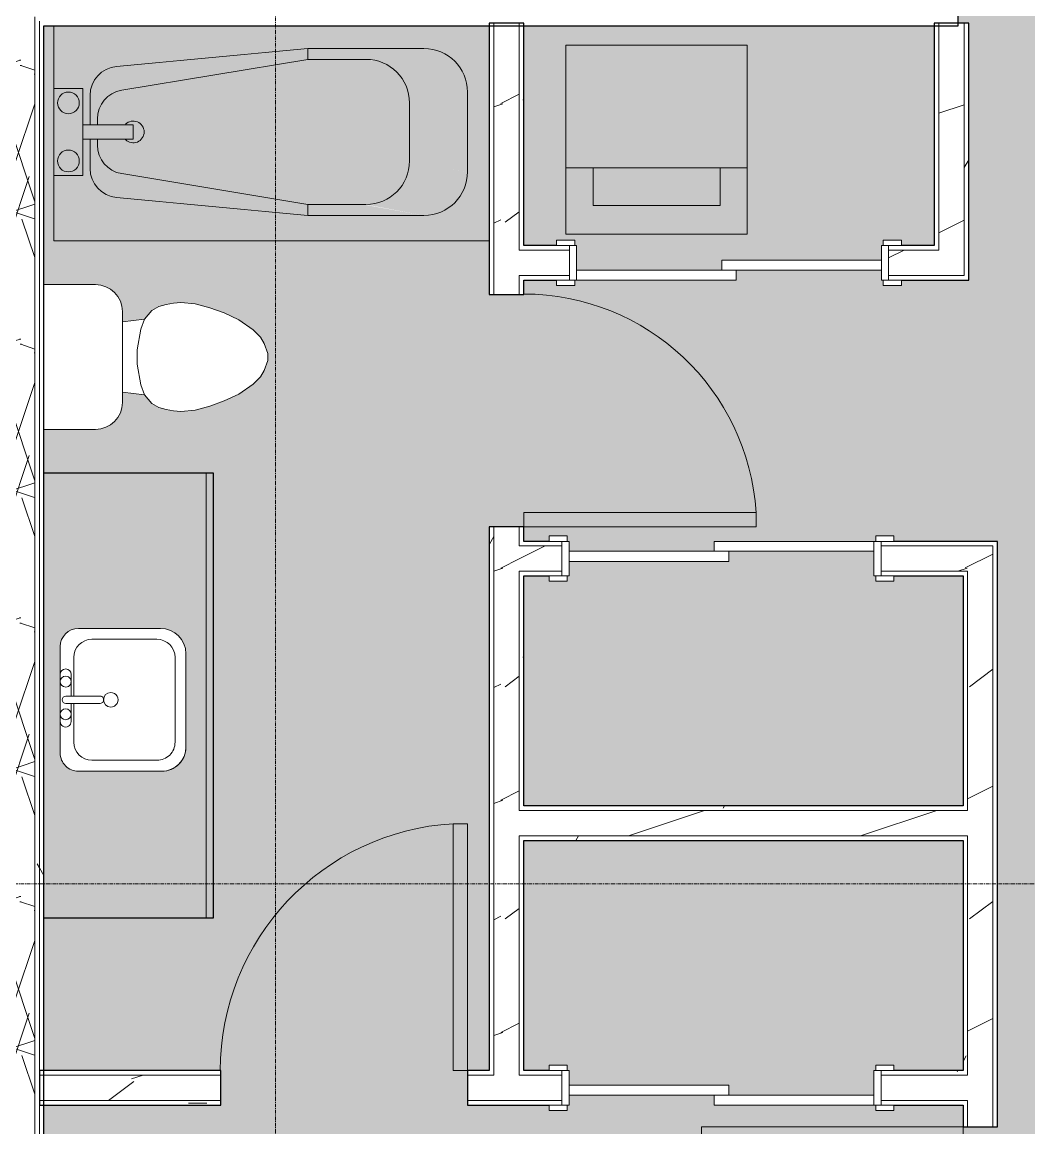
# Model space of a CAD drawing. Header units: inches. Extents: x -4414 to -113, y 9396 to 12816.
# Drawn here: x -2849.1 to -2710.4, y 10165 to 10317.3 of the extents above; entities that cross this region are included whole.
import ezdxf

# ---------------------------------------------------------------- set-up
doc = ezdxf.new("R2010")
doc.units = ezdxf.units.IN
doc.header["$MEASUREMENT"] = 0
doc.linetypes.add('Grid Line 1_2_', pattern=[0.875, 0.5, -0.125, 0.125, -0.125])
for name, color, linetype, lineweight in [('0-1', 7, 'Continuous', 5), ('0-2', 7, 'Continuous', 9), ('A-AREA-PATT-4', 41, 'Continuous', 9), ('A-DOOR-1', 7, 'Continuous', 9), ('A-DOOR-2', 90, 'Continuous', 13), ('A-DOOR-FRAM-1', 90, 'Continuous', 13), ('A-WALL', 113, 'Continuous', 9), ('A-WALL-3', 250, 'Continuous', 25), ('A-WALL-4', 7, 'Continuous', 9), ('A-WALL-PATT-1', 8, 'Continuous', 9), ('A-WALL-PATT-2', 7, 'Continuous', 9), ('A-WALL-PATT-3', 111, 'Continuous', 9), ('I-WALL-1', 2, 'Continuous', 25), ('P-SANR-FIXT-1', 7, 'Continuous', 9), ('P-SANR-FIXT-2', 8, 'Continuous', 9), ('P-SANR-FIXT-3', 9, 'Continuous', 9), ('Q-CASE-1', 9, 'Continuous', 9), ('Q-CASE-2', 250, 'Continuous', 25), ('Q-CASE-3', 7, 'Continuous', 9), ('S-GRID-1', 1, 'Grid Line 1_2_', 9)]:
    doc.layers.add(name, color=color, linetype=linetype, lineweight=lineweight)
pattern_1 = [(0, (0, 0), (61.44, 15.36), [2.534, -43.546, 2.534, -43.546, -245.76]), (0, (0, 0), (61.44, 15.36), [-92.16, 2.534, -89.626, 2.534, -43.546, -107.52]), (0, (0, 0), (61.44, 15.36), [-230.4, 2.534, -28.186, 2.534, -74.266]), (120, (23.04, 7.68), (-44.02215, 45.5286), [2.534, -43.546, 2.534, -43.546, -245.76]), (120, (23.04, 7.68), (-44.02215, 45.5286), [-92.16, 2.534, -89.626, 2.534, -43.546, -107.52]), (120, (23.04, 7.68), (-44.02215, 45.5286), [-230.4, 2.534, -28.186, 2.534, -74.266]), (240, (30.72, 38.4), (-17.41785, -60.8886), [2.534, -43.546, 2.534, -43.546, -245.76]), (240, (30.72, 38.4), (-17.41785, -60.8886), [-92.16, 2.534, -89.626, 2.534, -43.546, -107.52]), (240, (30.72, 38.4), (-17.41785, -60.8886), [-230.4, 2.534, -28.186, 2.534, -74.266])]
pattern_2 = [(216.87, (12.795, 31.987), (95.9612857, 63.9749714), [15.994, -143.942]), (206.565, (31.987, 22.391), (-31.986981, -31.986924), [35.763, -35.763]), (198.435, (31.987, 6.397), (-63.974746, -31.987128), [20.231, -80.922])]

# ---------------------------------------------------------------- blocks, each defined once
blk = doc.blocks.new('Single-Flush - 32_ x 84_-1372862-FLOOR PLAN - 2ND FLOOR')
at = {"layer": 'A-DOOR-1'}
blk.add_arc((16, 2.37), 32.07, 93.5759, 180, dxfattribs=at)
at = {"layer": 'A-DOOR-2'}
for p, q in [((14, 2.37), (14, 34.38)), ((16, 34.38), (14, 34.38)), ((16, 2.37), (16, 34.38)), ((16, 2.37), (14, 2.37))]:
    blk.add_line(p, q, dxfattribs=at)
blk = doc.blocks.new('Stacked Washer and Dryer - 26_x25_ - Private-1372850-FLOOR PLAN - 2ND FLOOR')
at = {"layer": 'P-SANR-FIXT-2'}
blk.add_hatch(color=256, dxfattribs=at).paths.add_polyline_path([(0, 12.5), (0, -12.5), (26, -12.5), (26, 12.5)], flags=0)
at = {"layer": 'P-SANR-FIXT-1'}
for p, q in [((0, 12.5), (26, 12.5)), ((0, 12.5), (0, -12.5)), ((16.90625, -12.5), (16.90625, 12.5)), ((26, 12.5), (26, -12.5)), ((22.09375, 8.75), (16.90625, 8.75)), ((22.09375, -8.75), (22.09375, 8.75)), ((16.90625, -8.75), (22.09375, -8.75)), ((26, -12.5), (0, -12.5))]:
    blk.add_line(p, q, dxfattribs=at)
blk = doc.blocks.new('Single-Flush - 36_ x 84_-1372839-FLOOR PLAN - 2ND FLOOR')
at = {"layer": 'A-DOOR-1'}
blk.add_arc((18, 2.37), 36.07, 93.1789, 180, dxfattribs=at)
at = {"layer": 'A-DOOR-2'}
for p, q in [((16, 2.37), (16, 38.39)), ((18, 38.39), (16, 38.39)), ((18, 2.37), (18, 38.39)), ((18, 2.37), (16, 2.37))]:
    blk.add_line(p, q, dxfattribs=at)
blk = doc.blocks.new('Single-Flush - 34_ x 84_-1372840-FLOOR PLAN - 2ND FLOOR')
at = {"layer": 'A-DOOR-1'}
blk.add_arc((17, 2.37), 34.07, 93.3657, 180, dxfattribs=at)
at = {"layer": 'A-DOOR-2'}
for p, q in [((15, 2.37), (15, 36.38)), ((17, 36.38), (15, 36.38)), ((17, 2.37), (17, 36.38)), ((17, 2.37), (15, 2.37))]:
    blk.add_line(p, q, dxfattribs=at)
blk = doc.blocks.new('FOLDING_SLIDING CLOSET - 42_ x 80_-1372874-FLOOR PLAN - 2ND FLOOR')
at = {"layer": 'A-DOOR-1'}
for p, q in [((-21.25, 3), (-23.75, 3)), ((-23.75, 3), (-23.75, 2.25)), ((-23.75, 2.25), (-21.25, 2.25)), ((-21.25, 2.25), (-21.25, 3)), ((23.75, 3), (21.25, 3)), ((21.25, 3), (21.25, 2.25)), ((21.25, 2.25), (23.75, 2.25)), ((23.75, 2.25), (23.75, 3)), ((-21.25, -2.5), (-23.75, -2.5)), ((-23.75, -2.5), (-23.75, -3.25)), ((-21.25, -3.25), (-21.25, -2.5)), ((23.75, -2.5), (21.25, -2.5)), ((21.25, -2.5), (21.25, -3.25)), ((23.75, -3.25), (23.75, -2.5)), ((-23.75, -3.25), (-21.25, -3.25)), ((21.25, -3.25), (23.75, -3.25))]:
    blk.add_line(p, q, dxfattribs=at)
at = {"layer": 'A-DOOR-2'}
for p, q in [((1, 2.25), (-21, 2.25)), ((-21, 2.25), (-21, 0.88)), ((1, 0.88), (1, 2.25)), ((-21, 0.88), (1, 0.88)), ((21, 0.88), (-1, 0.88)), ((-1, 0.88), (-1, -0.5)), ((21, -0.5), (21, 0.88)), ((-1, -0.5), (21, -0.5))]:
    blk.add_line(p, q, dxfattribs=at)
at = {"layer": 'A-DOOR-FRAM-1'}
for p, q in [((-21, 2.25), (-22, 2.25)), ((-22, 2.25), (-22, -2.5)), ((-21, -2.5), (-21, 2.25)), ((21, 2.25), (21, -2.5)), ((22, 2.25), (21, 2.25)), ((22, -2.5), (22, 2.25)), ((-22, -2.5), (-21, -2.5)), ((21, -2.5), (22, -2.5))]:
    blk.add_line(p, q, dxfattribs=at)
blk = doc.blocks.new('M_Sink Vanity-Square - 500 x 440mm-1372835-FLOOR PLAN - 2ND FLOOR')
at = {"layer": 'P-SANR-FIXT-1'}
for p, q in [((-5.72, 10.23), (7.14, 10.23)), ((-5.72, 10.23), (7.14, 10.23)), ((-5.22, 8.73), (6.46, 8.73)), ((-9.22, -4.59), (-9.22, 6.73)), ((-9.22, -4.59), (-9.22, 6.73)), ((-7.72, -2.72), (-7.72, 6.23)), ((8.96, 6.23), (8.96, -2.72)), ((10.46, 6.91), (10.46, -4.59)), ((10.46, 6.91), (10.46, -4.59)), ((0.12, -6.33), (0.12, -1.59)), ((1.12, -6.33), (1.12, -1.59)), ((0.12, -5.22), (-5.22, -5.22)), ((-2.88, -5.59), (0.12, -5.59)), ((6.46, -5.22), (1.12, -5.22)), ((1.12, -5.59), (3.62, -5.59)), ((7.96, -7.09), (-6.72, -7.09)), ((7.96, -7.09), (-6.72, -7.09)), ((3.62, -7.09), (-2.88, -7.09))]:
    blk.add_line(p, q, dxfattribs=at)
for centre, radius, start, end in [((-5.72, 6.73), 3.5, 90, 180), ((-5.72, 6.73), 3.5, 90, 180), ((7.14, 6.91), 3.32, 0, 90), ((7.14, 6.91), 3.32, 360, 90), ((-5.22, 6.23), 2.5, 90, 180), ((6.46, 6.23), 2.5, 360, 90), ((0.62, -0.13), 1, 360, 180), ((0.62, -0.13), 1, 180, 0), ((0.62, -1.59), 0.5, 360, 180), ((-5.22, -2.72), 2.5, 180, 270), ((6.46, -2.72), 2.5, 270, 360), ((-6.72, -4.59), 2.5, 180, 270), ((-6.72, -4.59), 2.5, 180, 270), ((-2.88, -6.34), 0.75, 90, 270), ((-1.88, -6.34), 0.75, 360, 180), ((2.62, -6.34), 0.75, 0, 180), ((3.62, -6.34), 0.75, 270, 90), ((7.96, -4.59), 2.5, 270, 0), ((7.96, -4.59), 2.5, 270, 0), ((-1.88, -6.34), 0.75, 180, 0), ((0.62, -6.33), 0.5, 180, 0), ((2.62, -6.34), 0.75, 180, 0)]:
    blk.add_arc(centre, radius, start, end, dxfattribs=at)
blk = doc.blocks.new('Toilet-Domestic-3D - Toilet-Domestic-3D-V82-FLOOR PLAN - 2ND FLOOR')
at = {"layer": 'P-SANR-FIXT-1'}
for p, q in [((-9.98, 11.75), (-9.98, 18.85)), ((9.98, 18.85), (9.98, 11.75)), ((6.25, 8.02), (-6.25, 8.02)), ((-4.86, 8.02), (-5.21, 5)), ((4.86, 8.02), (5.21, 5)), ((-5.21, 5), (-6.4, 4)), ((-3.84, 5.5), (-5.21, 5)), ((-1, 6), (-3.84, 5.5)), ((1, 6), (-1, 6)), ((3.84, 5.5), (1, 6)), ((5.21, 5), (3.84, 5.5)), ((6.4, 4), (5.21, 5)), ((-6.4, 4), (-6.97, 3)), ((6.97, 3), (6.4, 4)), ((-7.24, 2), (-7.41, 1)), ((-6.97, 3), (-7.24, 2)), ((7.24, 2), (6.97, 3)), ((7.41, 1), (7.24, 2)), ((-7.41, 1), (-7.5, 0)), ((-7.5, 0), (-7.33, -1.99)), ((7.33, -1.99), (7.5, 0)), ((7.5, 0), (7.41, 1)), ((-7.33, -1.99), (-6.79, -4)), ((6.79, -4), (7.33, -1.99)), ((-6.79, -4), (-6.06, -6)), ((6.06, -6), (6.79, -4)), ((-6.06, -6), (-5.13, -8)), ((5.13, -8), (6.06, -6)), ((-5.13, -8), (-3.74, -10)), ((3.74, -10), (5.13, -8)), ((-3.74, -10), (-2.74, -11)), ((2.74, -11), (3.74, -10)), ((-2.74, -11), (-1.87, -11.5)), ((-1.87, -11.5), (-0.5, -12)), ((-0.5, -12), (0.5, -12)), ((0.5, -12), (1.87, -11.5)), ((1.87, -11.5), (2.74, -11))]:
    blk.add_line(p, q, dxfattribs=at)
for centre, start, end in [((-6.25, 11.75), 180, 270), ((6.25, 11.75), 270, 360)]:
    blk.add_arc(centre, 3.73, start, end, dxfattribs=at)
blk = doc.blocks.new('OD_CW_Base Cabinet - OD_CW_Base Cabinet-V83-FLOOR PLAN - 2ND FLOOR')
at = {"layer": 'Q-CASE-1'}
h = blk.add_hatch(color=256, dxfattribs=at)
h.paths.add_polyline_path([(0.74, 23.11), (0.74, 1), (61.99, 1), (61.99, 23.37), (0.74, 23.37)], flags=0)
h.paths.add_polyline_path([(20.93, 7.12), (21.01, 19.27), (21.26, 19.88), (21.66, 20.39), (22.18, 20.79), (22.78, 21.04), (23.43, 21.13), (38.76, 21.04), (39.36, 20.79), (39.88, 20.39), (40.28, 19.88), (40.53, 19.27), (40.61, 18.63), (40.61, 7.3), (40.49, 6.4), (40.14, 5.55), (39.59, 4.83), (38.86, 4.27), (38.02, 3.92), (37.11, 3.8), (24.25, 3.8), (23.39, 3.92), (22.59, 4.25), (21.9, 4.77), (21.37, 5.46), (21.04, 6.26)], flags=0)
blk.add_hatch(color=256, dxfattribs=at).paths.add_polyline_path([(0.74, 0), (61.99, 0), (61.99, 1), (0.74, 1)], flags=0)
at = {"layer": 'Q-CASE-2'}
for p, q in [((0.74, 23.37), (0.74, 0)), ((61.99, 0), (61.99, 23.37)), ((0.74, 0), (61.99, 0))]:
    blk.add_line(p, q, dxfattribs=at)
at = {"layer": 'Q-CASE-3'}
for p, q in [((0.74, 1), (0.74, 23.37)), ((61.99, 23.37), (61.99, 1)), ((0.74, 0), (0.74, 1)), ((0.74, 1), (61.99, 1)), ((61.99, 1), (0.74, 1)), ((61.99, 0), (0.74, 0)), ((61.99, 1), (61.99, 0))]:
    blk.add_line(p, q, dxfattribs=at)
blk = doc.blocks.new('Bath Tub - Maestro - 60_x30_-V84-FLOOR PLAN - 2ND FLOOR')
at = {"layer": 'P-SANR-FIXT-3'}
for points in [[(8.62, 0), (60, 0), (59.95, 29.63), (0, 29.63), (0, 21), (4, 21), (4, 16), (5, 16), (5.06, 20.74), (5.21, 21.33), (5.48, 21.94), (5.83, 22.49), (6.27, 22.97), (6.79, 23.38), (7.36, 23.69), (7.98, 23.91), (8.63, 24.03), (35, 26.5), (51, 26.5), (52.55, 26.3), (54, 25.7), (55.24, 24.74), (56.3, 23.25), (56.82, 21.83), (57, 20.5), (57, 9.5), (56.91, 8.46), (56.64, 7.45), (56.2, 6.5), (55.6, 5.64), (54.86, 4.9), (54, 4.3), (53.05, 3.86), (52.04, 3.59), (51, 3.5), (35, 3.5), (7.98, 6.09), (7.36, 6.31), (6.79, 6.62), (6.27, 7.03), (5.83, 7.51), (5.48, 8.06), (5.21, 8.67), (5.05, 9.3), (5, 9.96), (5, 14), (4, 13.96), (4, 9), (0, 9), (0, 0)], [(9.35, 20.74), (35, 25), (35, 26.5), (8.63, 24.03), (9.17, 21.56)], [(42.61, 25), (43, 25), (51, 26.5), (35, 26.5), (35, 25)], [(49, 19), (57, 20.5), (56.8, 22.05), (56.2, 23.5), (55.24, 24.74), (54, 25.7), (52.55, 26.3), (51, 26.5), (43, 25), (44.55, 24.8), (46, 24.2), (47.24, 23.24), (48.27, 21.83), (48.8, 20.5)], [(35, 5), (43, 5), (44.55, 5.2), (46.03, 5.83), (47.28, 6.81), (48.2, 8), (48.8, 9.5), (49, 11.07), (49, 19), (48.8, 20.55), (48.16, 22.05), (47.24, 23.24), (46, 24.2), (44.55, 24.8), (42.61, 25), (34.79, 24.97), (9.06, 20.64), (8.03, 20.28), (6.82, 19.17), (6.24, 18.17), (6, 16.8), (6, 16), (10.94, 16), (10.94, 14), (6, 14), (6, 13.2), (6.24, 11.83), (6.98, 10.59), (8.03, 9.72), (9.35, 9.26), (29.32, 5.94)], [(6, 16.8), (6.24, 18.17), (6.98, 19.41), (8.03, 20.28), (9.35, 20.74), (8.63, 24.03), (7.98, 23.91), (7.35, 23.69), (6.74, 23.34), (6.27, 22.97), (5.72, 22.32), (5.43, 21.83), (5.21, 21.33), (5.05, 20.7), (5.05, 19.87), (5.92, 17.06)], [(57, 9.5), (57, 20.5), (49, 19), (49, 11), (56.91, 9.52)], [(5.32, 14), (10.94, 14), (10.94, 16), (4, 16), (4, 14), (5.21, 14)], [(8.63, 5.97), (9.35, 9.26), (7.98, 9.76), (6.95, 10.62), (6.24, 11.83), (6, 13.2), (5, 9.96), (5.05, 9.3), (5.24, 8.6), (5.72, 7.68), (5.87, 7.47), (6.33, 6.98), (6.79, 6.62), (7.36, 6.31), (8, 6.08)], [(51, 3.5), (52.04, 3.59), (53.05, 3.86), (54, 4.3), (54.95, 5), (55.72, 5.83), (56.34, 6.81), (56.76, 7.9), (56.93, 8.66), (57, 9.5), (49, 11), (48.8, 9.45), (48.12, 7.9), (47.24, 6.76), (46, 5.8), (44.55, 5.2), (43.07, 4.99), (50.51, 3.59)], [(35, 3.5), (35, 5), (9.35, 9.26), (8.63, 5.97), (32.07, 3.77)], [(48.57, 3.5), (51, 3.5), (42.61, 5), (35, 5), (35, 3.5), (47, 3.5)]]:
    blk.add_hatch(color=256, dxfattribs=at).paths.add_polyline_path(points, flags=0)
h = blk.add_hatch(color=256, dxfattribs=at)
h.paths.add_polyline_path([(0.55, 9), (4, 9), (4, 21), (0, 21), (0, 9), (0.5, 9)], flags=0)
h.paths.add_polyline_path([(2, 9.5), (1.61, 9.55), (1.25, 9.7), (0.94, 9.94), (0.7, 10.25), (0.55, 10.61), (0.51, 11.07), (0.55, 11.39), (0.7, 11.75), (0.94, 12.06), (1.25, 12.3), (1.61, 12.45), (2, 12.5), (2.39, 12.45), (2.75, 12.3), (3.06, 12.06), (3.33, 11.67), (3.49, 11.07), (3.5, 11), (3.45, 10.61), (3.3, 10.25), (3.06, 9.94), (2.75, 9.7), (2.39, 9.55)], flags=0)
h.paths.add_polyline_path([(2, 17.5), (1.61, 17.55), (1.25, 17.7), (0.94, 17.94), (0.7, 18.25), (0.55, 18.61), (0.5, 19), (0.55, 19.39), (0.7, 19.75), (0.94, 20.06), (1.25, 20.3), (1.61, 20.45), (2, 20.5), (2.39, 20.45), (2.75, 20.3), (3.06, 20.06), (3.3, 19.75), (3.45, 19.39), (3.5, 19), (3.33, 18.33), (3.3, 18.25), (3.02, 17.91), (2.75, 17.7), (2.39, 17.55)], flags=0)
h = blk.add_hatch(color=256, dxfattribs=at)
h.paths.add_polyline_path([(2, 9.5), (2.39, 9.55), (2.75, 9.7), (3.06, 9.94), (3.3, 10.25), (3.45, 10.61), (3.49, 11.07), (3.33, 11.67), (3.3, 11.75), (3.06, 12.06), (2.75, 12.3), (2.39, 12.45), (2, 12.5), (1.61, 12.45), (1.25, 12.3), (0.94, 12.06), (0.7, 11.75), (0.51, 11.07), (0.5, 11), (0.55, 10.61), (0.7, 10.25), (0.94, 9.94), (1.25, 9.7), (1.61, 9.55)], flags=0)
h.paths.add_polyline_path([(2, 17.5), (2.39, 17.55), (3.02, 17.91), (3.06, 17.94), (3.33, 18.33), (3.45, 18.61), (3.5, 19), (3.45, 19.39), (3.3, 19.75), (3.06, 20.06), (2.75, 20.3), (2.38, 20.45), (2, 20.5), (1.61, 20.45), (1.25, 20.3), (0.94, 20.06), (0.7, 19.75), (0.55, 19.39), (0.5, 19), (0.55, 18.61), (0.7, 18.25), (0.94, 17.94), (1.25, 17.7), (1.61, 17.55)], flags=0)
h = blk.add_hatch(color=256, dxfattribs=at)
h.paths.add_polyline_path([(5, 9.96), (6, 13.2), (6, 14), (5, 14), (5, 10.39)], flags=0)
h.paths.add_polyline_path([(5.54, 16), (6, 16), (6, 16.8), (5, 20.04), (5.05, 16), (5.21, 16)], flags=0)
at = {"layer": 'P-SANR-FIXT-1'}
for p, q in [((0, 29.63), (0, 21)), ((35, 26.5), (51, 26.5)), ((35, 26.5), (35, 25)), ((35, 25), (9.35, 20.74)), ((43, 25), (35, 25)), ((4, 21), (0, 21)), ((0, 21), (0, 9)), ((4, 16), (4, 21)), ((5, 16), (5, 20.04)), ((57, 20.5), (57, 9.5)), ((49, 11), (49, 19)), ((6, 16.8), (6, 16)), ((4, 14), (4, 16)), ((4, 16), (10.94, 16)), ((10.94, 14), (10.94, 16)), ((4, 9), (4, 14)), ((10.94, 14), (4, 14)), ((5, 9.96), (5, 14)), ((6, 14), (6, 13.2)), ((9.35, 9.26), (35, 5)), ((0, 9), (0, 0)), ((0, 9), (4, 9)), ((35, 3.5), (35, 5)), ((35, 5), (43, 5)), ((51, 3.5), (35, 3.5)), ((0, 0), (60, 0))]:
    blk.add_line(p, q, dxfattribs=at)
at = {"layer": 'P-SANR-FIXT-1', "flags": 128}
for points in [[(8.63, 24.03), (11.56, 24.3), (14.49, 24.58), (17.42, 24.85), (20.35, 25.13), (23.28, 25.4), (26.21, 25.68), (29.14, 25.95), (32.07, 26.23), (35, 26.5)], [(35, 3.5), (32.07, 3.77), (29.14, 4.05), (26.21, 4.32), (23.28, 4.6), (20.35, 4.87), (17.42, 5.15), (14.49, 5.42), (11.56, 5.7), (8.63, 5.97)]]:
    blk.add_lwpolyline(points, dxfattribs=at)
at = {"layer": 'P-SANR-FIXT-1'}
for centre, radius, start, end in [((51, 20.5), 6, 360, 90), ((43, 19), 6, 360, 90), ((9, 20.04), 4, 95.3558, 180), ((2, 19), 1.5, 360, 180), ((10, 16.8), 4, 99.4223, 180), ((2, 19), 1.5, 180, 360), ((10.94, 15), 1.5, 360, 135), ((10.94, 15), 1.5, 225, 360), ((2, 11), 1.5, 360, 180), ((10, 13.2), 4, 180, 260.5777), ((2, 11), 1.5, 180, 360), ((43, 11), 6, 270, 0), ((9, 9.96), 4, 180, 264.6442), ((51, 9.5), 6, 270, 360)]:
    blk.add_arc(centre, radius, start, end, dxfattribs=at)
blk = doc.blocks.new('FOLDING_SLIDING CLOSET - 42_ x 80_-1372875-FLOOR PLAN - 2ND FLOOR')
at = {"layer": 'A-DOOR-1'}
for p, q in [((-23.75, 3.25), (-21.25, 3.25)), ((-23.75, 2.5), (-23.75, 3.25)), ((-21.25, 3.25), (-21.25, 2.5)), ((21.25, 3.25), (23.75, 3.25)), ((21.25, 2.5), (21.25, 3.25)), ((23.75, 3.25), (23.75, 2.5)), ((-21.25, 2.5), (-23.75, 2.5)), ((23.75, 2.5), (21.25, 2.5)), ((-23.75, -2.25), (-21.25, -2.25)), ((-23.75, -3), (-23.75, -2.25)), ((-21.25, -3), (-23.75, -3)), ((-21.25, -2.25), (-21.25, -3)), ((21.25, -2.25), (23.75, -2.25)), ((21.25, -3), (21.25, -2.25)), ((23.75, -3), (21.25, -3)), ((23.75, -2.25), (23.75, -3))]:
    blk.add_line(p, q, dxfattribs=at)
at = {"layer": 'A-DOOR-2'}
for p, q in [((-1, 0.5), (21, 0.5)), ((-1, -0.88), (-1, 0.5)), ((21, 0.5), (21, -0.88)), ((-21, -0.88), (1, -0.88)), ((-21, -2.25), (-21, -0.88)), ((21, -0.88), (-1, -0.88)), ((1, -0.88), (1, -2.25)), ((1, -2.25), (-21, -2.25))]:
    blk.add_line(p, q, dxfattribs=at)
at = {"layer": 'A-DOOR-FRAM-1'}
for p, q in [((-22, 2.5), (-21, 2.5)), ((-22, -2.25), (-22, 2.5)), ((-21, 2.5), (-21, -2.25)), ((21, 2.5), (22, 2.5)), ((21, -2.25), (21, 2.5)), ((22, 2.5), (22, -2.25)), ((-21, -2.25), (-22, -2.25)), ((22, -2.25), (21, -2.25))]:
    blk.add_line(p, q, dxfattribs=at)
blk = doc.blocks.new('1750 Ox - Unit Layouts_rvt-1-FLOOR PLAN - 2ND FLOOR')
at = {"layer": 'A-WALL-PATT-1'}
h = blk.add_hatch(dxfattribs=at)
h.set_pattern_fill('FP_1', color=256, style=0, pattern_type=2)
h.set_pattern_definition(pattern_2)
h.paths.add_polyline_path([(-2780.64, 10172.24), (-2780.62, 10172.24), (-2780.62, 10247.76), (-2784.12, 10247.76), (-2784.12, 10172.24)], flags=0)
h.paths.add_polyline_path([(-2784.12, 10279.76), (-2780.62, 10279.76), (-2780.62, 10317.16), (-2784.12, 10317.16), (-2784.12, 10288.1)], flags=0)
h = blk.add_hatch(dxfattribs=at)
h.set_pattern_fill('FP_1', color=256, style=0, pattern_type=2)
h.set_pattern_definition(pattern_2)
h.paths.add_polyline_path([(-2719.32, 10282.39), (-2719.32, 10317.16), (-2722.82, 10317.16), (-2722.82, 10282.39)], flags=0)
h = blk.add_hatch(dxfattribs=at)
h.set_pattern_fill('FP_1', color=256, style=0, pattern_type=2)
h.set_pattern_definition(pattern_2)
h.paths.add_polyline_path([(-2780, 10282.39), (-2773.72, 10282.39), (-2773.72, 10285.89), (-2780.62, 10285.89), (-2780.62, 10282.39)], flags=0)
h.paths.add_polyline_path([(-2722.82, 10282.39), (-2722.82, 10285.89), (-2729.72, 10285.89), (-2729.72, 10282.39), (-2723.44, 10282.39)], flags=0)
h = blk.add_hatch(dxfattribs=at)
h.set_pattern_fill('FP_1', color=256, style=0, pattern_type=2)
h.set_pattern_definition(pattern_2)
h.paths.add_polyline_path([(-2730.75, 10241.64), (-2715.35, 10241.64), (-2715.35, 10245.14), (-2730.75, 10245.14)], flags=0)
h.paths.add_polyline_path([(-2780.62, 10241.64), (-2774.75, 10241.64), (-2774.75, 10245.14), (-2780.62, 10245.06)], flags=0)
h = blk.add_hatch(dxfattribs=at)
h.set_pattern_fill('FP_1', color=256, style=0, pattern_type=2)
h.set_pattern_definition(pattern_2)
h.paths.add_polyline_path([(-2715.69, 9982.63), (-2715.35, 9982.63), (-2715.35, 10129.11), (-2718.85, 10129.11), (-2718.85, 9983.25), (-2715.74, 9983.25)], flags=0)
h.paths.add_polyline_path([(-2718.85, 10165.11), (-2715.35, 10165.11), (-2715.35, 10241.64), (-2718.85, 10241.64), (-2718.85, 10168.74)], flags=0)
h = blk.add_hatch(dxfattribs=at)
h.set_pattern_fill('FP_1', color=256, style=0, pattern_type=2)
h.set_pattern_definition(pattern_2)
h.paths.add_polyline_path([(-2780.62, 10205.19), (-2718.85, 10205.19), (-2718.85, 10208.69), (-2780.62, 10208.69)], flags=0)
h = blk.add_hatch(dxfattribs=at)
h.set_pattern_fill('FP_1', color=256, style=0, pattern_type=2)
h.set_pattern_definition(pattern_2)
h.paths.add_polyline_path([(-2787.75, 10168.74), (-2774.75, 10168.74), (-2774.75, 10172.24), (-2787.75, 10172.24)], flags=0)
h.paths.add_polyline_path([(-2821.75, 10168.74), (-2821.75, 10172.24), (-2846.12, 10172.24), (-2846.12, 10168.74), (-2823.75, 10168.74)], flags=0)
h.paths.add_polyline_path([(-2729.28, 10168.74), (-2718.85, 10168.77), (-2718.85, 10172.24), (-2730.75, 10172.24), (-2730.75, 10168.74)], flags=0)
at = {"layer": 'A-WALL-PATT-2'}
h = blk.add_hatch(dxfattribs=at)
h.set_pattern_fill('FP_2', color=256, style=0, pattern_type=2)
h.set_pattern_definition(pattern_1)
h.paths.add_polyline_path([(-2784.75, 10172.86), (-2784.12, 10172.86), (-2784.12, 10247.76), (-2784.75, 10247.76), (-2784.75, 10179.83)], flags=0)
h.paths.add_polyline_path([(-2784.75, 10279.76), (-2784.12, 10279.76), (-2784.13, 10316.79), (-2784.75, 10316.79), (-2784.75, 10285.89)], flags=0)
h = blk.add_hatch(dxfattribs=at)
h.set_pattern_fill('FP_2', color=256, style=0, pattern_type=2)
h.set_pattern_definition(pattern_1)
h.paths.add_polyline_path([(-2780.62, 10172.86), (-2780, 10172.86), (-2780, 10205.19), (-2780.62, 10205.19), (-2780.62, 10179.83)], flags=0)
h.paths.add_polyline_path([(-2780.24, 10208.69), (-2780, 10208.69), (-2780, 10241.64), (-2780.62, 10241.64), (-2780.62, 10208.69)], flags=0)
h.paths.add_polyline_path([(-2780.62, 10245.14), (-2780, 10245.14), (-2780, 10247.76), (-2780.62, 10247.76), (-2780.62, 10245.76)], flags=0)
h.paths.add_polyline_path([(-2780.62, 10279.76), (-2780, 10279.76), (-2780, 10282.39), (-2780.62, 10282.39), (-2780.62, 10281.76)], flags=0)
h.paths.add_polyline_path([(-2780, 10285.89), (-2780, 10316.79), (-2780.62, 10316.79), (-2780.62, 10285.89)], flags=0)
h = blk.add_hatch(dxfattribs=at)
h.set_pattern_fill('FP_2', color=256, style=0, pattern_type=2)
h.set_pattern_definition(pattern_1)
h.paths.add_polyline_path([(-2718.69, 10281.76), (-2718.69, 10317.16), (-2719.32, 10317.16), (-2719.32, 10281.76)], flags=0)
h = blk.add_hatch(dxfattribs=at)
h.set_pattern_fill('FP_2', color=256, style=0, pattern_type=2)
h.set_pattern_definition(pattern_1)
h.paths.add_polyline_path([(-2714.74, 9983.25), (-2714.72, 9983.25), (-2714.72, 10129.11), (-2715.35, 10129.11), (-2715.35, 9983.25)], flags=0)
h.paths.add_polyline_path([(-2714.72, 10165.11), (-2714.72, 10245.14), (-2715.35, 10245.14), (-2715.35, 10165.11)], flags=0)
h = blk.add_hatch(dxfattribs=at)
h.set_pattern_fill('FP_2', color=256, style=0, pattern_type=2)
h.set_pattern_definition(pattern_1)
h.paths.add_polyline_path([(-2718.85, 9983.25), (-2718.85, 10013.21), (-2719.47, 10013.21), (-2719.47, 9983.25), (-2718.93, 9983.25)], flags=0)
h.paths.add_polyline_path([(-2719.47, 10016.71), (-2718.85, 10016.71), (-2718.85, 10129.11), (-2719.47, 10129.11), (-2719.47, 10017.34)], flags=0)
h.paths.add_polyline_path([(-2719.47, 10165.11), (-2718.85, 10165.11), (-2718.85, 10168.74), (-2719.47, 10168.74), (-2719.47, 10168.11)], flags=0)
h.paths.add_polyline_path([(-2719.47, 10172.24), (-2718.85, 10172.24), (-2718.85, 10205.19), (-2719.47, 10205.19), (-2719.47, 10172.86)], flags=0)
h.paths.add_polyline_path([(-2718.85, 10208.69), (-2718.85, 10241.01), (-2719.47, 10241.01), (-2719.47, 10208.69)], flags=0)
h = blk.add_hatch(dxfattribs=at)
h.set_pattern_fill('FP_2', color=256, style=0, pattern_type=2)
h.set_pattern_definition(pattern_1)
h.paths.add_polyline_path([(-2780, 10208.69), (-2719.47, 10208.69), (-2719.47, 10209.31), (-2780, 10209.31)], flags=0)
h = blk.add_hatch(dxfattribs=at)
h.set_pattern_fill('FP_2', color=256, style=0, pattern_type=2)
h.set_pattern_definition(pattern_1)
h.paths.add_polyline_path([(-2719.47, 10204.56), (-2719.47, 10205.19), (-2780, 10205.19), (-2780, 10204.56), (-2729.28, 10204.56)], flags=0)
h = blk.add_hatch(dxfattribs=at)
h.set_pattern_fill('FP_2', color=256, style=0, pattern_type=2)
h.set_pattern_definition(pattern_1)
h.paths.add_polyline_path([(-2826.7, 10172.24), (-2821.75, 10172.24), (-2821.75, 10172.86), (-2846.12, 10172.85), (-2846.12, 10172.24), (-2844.7, 10172.24)], flags=0)
h.paths.add_polyline_path([(-2787.75, 10172.24), (-2784.12, 10172.24), (-2784.12, 10172.86), (-2787.75, 10172.86)], flags=0)
h.paths.add_polyline_path([(-2780.62, 10172.24), (-2774.75, 10172.24), (-2774.75, 10172.86), (-2780.62, 10172.86)], flags=0)
h.paths.add_polyline_path([(-2721.4, 10172.24), (-2719.47, 10172.24), (-2719.47, 10172.86), (-2730.75, 10172.86), (-2730.75, 10172.24), (-2729.28, 10172.24)], flags=0)
h = blk.add_hatch(dxfattribs=at)
h.set_pattern_fill('FP_2', color=256, style=0, pattern_type=2)
h.set_pattern_definition(pattern_1)
h.paths.add_polyline_path([(-2823.75, 10168.11), (-2821.75, 10168.11), (-2821.75, 10168.74), (-2846.12, 10168.72), (-2846.12, 10168.11), (-2826.7, 10168.11)], flags=0)
h.paths.add_polyline_path([(-2780.62, 10168.11), (-2774.75, 10168.11), (-2774.75, 10168.74), (-2787.75, 10168.74), (-2787.75, 10168.11), (-2784.12, 10168.11)], flags=0)
h.paths.add_polyline_path([(-2729.28, 10168.11), (-2719.47, 10168.11), (-2719.47, 10168.74), (-2730.75, 10168.74), (-2730.75, 10168.11)], flags=0)
at = {"layer": 'A-WALL-3'}
for p, q in [((-2784.75, 10317.16), (-2784.75, 10279.76)), ((-2780, 10317.16), (-2784.75, 10317.16)), ((-2780, 10286.51), (-2780, 10317.16)), ((-2723.44, 10317.16), (-2723.44, 10286.51)), ((-2718.69, 10317.16), (-2723.44, 10317.16)), ((-2718.69, 10281.76), (-2718.69, 10317.16)), ((-2775.47, 10286.51), (-2780, 10286.51)), ((-2723.44, 10286.51), (-2727.97, 10286.51)), ((-2780, 10279.76), (-2780, 10281.76)), ((-2780, 10281.76), (-2775.47, 10281.76)), ((-2727.97, 10281.76), (-2723.44, 10281.76)), ((-2723.44, 10281.76), (-2719.32, 10281.76)), ((-2719.32, 10281.76), (-2718.69, 10281.76)), ((-2784.75, 10279.76), (-2780, 10279.76)), ((-2784.75, 10247.76), (-2784.75, 10172.86)), ((-2780, 10247.76), (-2784.75, 10247.76)), ((-2780, 10245.76), (-2780, 10247.76)), ((-2776.5, 10245.76), (-2780, 10245.76)), ((-2714.72, 10245.76), (-2729, 10245.76)), ((-2714.72, 10245.14), (-2714.72, 10245.76)), ((-2714.72, 10241.01), (-2714.72, 10245.14)), ((-2780, 10241.01), (-2776.5, 10241.01)), ((-2780, 10209.31), (-2780, 10241.01)), ((-2729, 10241.01), (-2719.47, 10241.01)), ((-2719.47, 10241.01), (-2719.47, 10209.31)), ((-2714.72, 10165.11), (-2714.72, 10241.01)), ((-2719.47, 10209.31), (-2780, 10209.31)), ((-2780, 10172.86), (-2780, 10204.56)), ((-2780, 10204.56), (-2719.47, 10204.56)), ((-2719.47, 10204.56), (-2719.47, 10172.86)), ((-2821.75, 10172.86), (-2846.75, 10172.86)), ((-2846.75, 10172.86), (-2846.75, 10168.11)), ((-2821.75, 10168.11), (-2821.75, 10172.86)), ((-2784.75, 10172.86), (-2787.75, 10172.86)), ((-2787.75, 10172.86), (-2787.75, 10168.11)), ((-2776.5, 10172.86), (-2780, 10172.86)), ((-2719.47, 10172.86), (-2729, 10172.86)), ((-2846.75, 10168.11), (-2821.75, 10168.11)), ((-2787.75, 10168.11), (-2776.5, 10168.11)), ((-2729, 10168.11), (-2719.47, 10168.11)), ((-2719.47, 10168.11), (-2719.47, 10165.11)), ((-2719.47, 10165.11), (-2714.72, 10165.11))]:
    blk.add_line(p, q, dxfattribs=at)
at = {"layer": 'A-WALL-4'}
for p, q in [((-2784.12, 10279.76), (-2784.12, 10317.16)), ((-2780.62, 10285.89), (-2780.62, 10317.16)), ((-2722.82, 10285.89), (-2722.82, 10317.16)), ((-2719.32, 10282.39), (-2719.32, 10317.16)), ((-2780, 10285.89), (-2780.62, 10285.89)), ((-2773.72, 10285.89), (-2780, 10285.89)), ((-2723.44, 10285.89), (-2729.72, 10285.89)), ((-2722.82, 10285.89), (-2723.44, 10285.89)), ((-2780.62, 10279.76), (-2780.62, 10282.39)), ((-2780, 10282.39), (-2780.62, 10282.39)), ((-2773.72, 10282.39), (-2780, 10282.39)), ((-2723.44, 10282.39), (-2729.72, 10282.39)), ((-2722.82, 10282.39), (-2723.44, 10282.39)), ((-2719.32, 10282.39), (-2722.82, 10282.39)), ((-2784.12, 10172.86), (-2784.12, 10247.76)), ((-2780.62, 10245.14), (-2780.62, 10247.76)), ((-2780, 10245.14), (-2780.62, 10245.14)), ((-2774.75, 10245.14), (-2780, 10245.14)), ((-2715.35, 10245.14), (-2730.75, 10245.14)), ((-2715.35, 10245.14), (-2715.35, 10241.64)), ((-2780, 10241.64), (-2780.62, 10241.64)), ((-2780.62, 10208.69), (-2780.62, 10241.64)), ((-2774.75, 10241.64), (-2780, 10241.64)), ((-2718.85, 10241.64), (-2730.75, 10241.64)), ((-2718.85, 10241.64), (-2718.85, 10241.01)), ((-2718.85, 10241.01), (-2718.85, 10208.69)), ((-2715.35, 10241.64), (-2715.35, 10241.01)), ((-2715.35, 10241.01), (-2715.35, 10165.11)), ((-2780, 10208.69), (-2780.62, 10208.69)), ((-2780, 10208.69), (-2719.47, 10208.69)), ((-2719.47, 10208.69), (-2718.85, 10208.69)), ((-2780.62, 10172.86), (-2780.62, 10205.19)), ((-2780, 10205.19), (-2780.62, 10205.19)), ((-2780, 10205.19), (-2719.47, 10205.19)), ((-2719.47, 10205.19), (-2718.85, 10205.19)), ((-2718.85, 10205.19), (-2718.85, 10172.24)), ((-2846.75, 10172.24), (-2821.75, 10172.24)), ((-2787.75, 10172.24), (-2784.12, 10172.24)), ((-2784.12, 10172.24), (-2784.12, 10172.86)), ((-2780.62, 10172.24), (-2780.62, 10172.86)), ((-2780.62, 10172.24), (-2774.75, 10172.24)), ((-2730.75, 10172.24), (-2719.47, 10172.24)), ((-2719.47, 10172.24), (-2718.85, 10172.24)), ((-2846.75, 10168.74), (-2821.75, 10168.74)), ((-2787.75, 10168.74), (-2774.75, 10168.74)), ((-2730.75, 10168.74), (-2719.47, 10168.74)), ((-2719.47, 10168.74), (-2718.85, 10168.74)), ((-2718.85, 10168.74), (-2718.85, 10165.11))]:
    blk.add_line(p, q, dxfattribs=at)
at = {"layer": '0-2'}
for name, p in [('Bath Tub - Maestro - 60_x30_-V84-FLOOR PLAN - 2ND FLOOR', (-2844.75, 10287.16)), ('FOLDING_SLIDING CLOSET - 42_ x 80_-1372875-FLOOR PLAN - 2ND FLOOR', (-2751.72, 10284.01)), ('Single-Flush - 34_ x 84_-1372840-FLOOR PLAN - 2ND FLOOR', (-2804.75, 10170.49))]:
    blk.add_blockref(name, p, dxfattribs=at)
for name, p, rotation in [('Stacked Washer and Dryer - 26_x25_ - Private-1372850-FLOOR PLAN - 2ND FLOOR', (-2761.7, 10314.1), 269.9999999999955), ('Toilet-Domestic-3D - Toilet-Domestic-3D-V82-FLOOR PLAN - 2ND FLOOR', (-2827.27, 10271.16), 90.00000000000105), ('Single-Flush - 32_ x 84_-1372862-FLOOR PLAN - 2ND FLOOR', (-2782.37, 10263.76), 270.0000000000043), ('OD_CW_Base Cabinet - OD_CW_Base Cabinet-V83-FLOOR PLAN - 2ND FLOOR', (-2822.75, 10193.18), 89.99999999999719), ('FOLDING_SLIDING CLOSET - 42_ x 80_-1372875-FLOOR PLAN - 2ND FLOOR', (-2752.75, 10243.51), 180), ('M_Sink Vanity-Square - 500 x 440mm-1372835-FLOOR PLAN - 2ND FLOOR', (-2836.78, 10224.56), 270.0000000000002), ('FOLDING_SLIDING CLOSET - 42_ x 80_-1372874-FLOOR PLAN - 2ND FLOOR', (-2752.75, 10170.36), 180), ('Single-Flush - 36_ x 84_-1372839-FLOOR PLAN - 2ND FLOOR', (-2717.1, 10147.11), 90.00000000000077)]:
    blk.add_blockref(name, p, dxfattribs=dict(at, rotation=rotation))

msp = doc.modelspace()

# ---------------------------------------------------------------- hatches: boundary and pattern name
at = {"layer": 'A-AREA-PATT-4'}
h = msp.add_hatch(color=256, dxfattribs=at)
h.paths.add_polyline_path([(-2717.123737, 10377.789396), (-2715.373737, 10377.789396), (-2715.373737, 10341.789396), (-2717.123737, 10341.789396), (-2717.123737, 10377.414396)], flags=0)
h.paths.add_polyline_path([(-2714.709595, 9983.251896), (-2569.748737, 9983.251896), (-2569.748737, 10022.214396), (-2564.123737, 10022.214396), (-2564.123737, 10033.924664), (-2578.873737, 10033.924664), (-2578.873737, 10051.924664), (-2574.873737, 10051.924664), (-2574.873737, 10087.924664), (-2578.873737, 10087.924664), (-2578.873737, 10105.924664), (-2564.123737, 10105.924664), (-2564.123737, 10247.539396), (-2594.847284, 10247.539396), (-2594.847284, 10236.632326), (-2611.347284, 10236.632326), (-2611.347284, 10247.539396), (-2618.847284, 10247.539396), (-2618.847284, 10236.632326), (-2635.347284, 10236.632326), (-2635.347284, 10247.539396), (-2642.847284, 10247.539396), (-2642.847284, 10236.632326), (-2659.347284, 10236.632326), (-2659.347284, 10247.539396), (-2676.245053, 10247.539396), (-2676.245053, 10283.539396), (-2668.693601, 10283.539396), (-2668.693601, 10284.967546), (-2668.49675, 10285.164396), (-2667.600655, 10285.164396), (-2667.600655, 10285.414396), (-2663.737694, 10285.414396), (-2663.737694, 10285.664396), (-2662.03292, 10285.664396), (-2662.03292, 10285.414396), (-2652.543565, 10285.414396), (-2652.543565, 10285.664396), (-2651.953014, 10285.664396), (-2651.953014, 10285.414396), (-2651.362463, 10285.45362), (-2651.362463, 10285.664396), (-2650.771912, 10285.664396), (-2650.771912, 10285.414396), (-2650.181361, 10285.414396), (-2650.181361, 10285.664396), (-2649.59081, 10285.664396), (-2649.59081, 10285.414396), (-2649.000258, 10285.414396), (-2649.000258, 10285.664396), (-2648.409707, 10285.664396), (-2648.409707, 10285.414396), (-2645.786533, 10285.414396), (-2645.765451, 10285.164396), (-2644.837201, 10285.111146), (-2644.693601, 10284.967546), (-2644.693601, 10283.539396), (-2586.693601, 10283.539396), (-2586.693601, 10314.634225), (-2587.068601, 10314.634225), (-2587.068601, 10338.634225), (-2586.693601, 10338.634225), (-2586.693601, 10353.164396), (-2622.943601, 10353.164396), (-2622.943601, 10345.164396), (-2658.693601, 10345.164396), (-2658.693601, 10375.164396), (-2622.943601, 10375.164396), (-2622.943601, 10376.789396), (-2679.123737, 10376.789396), (-2679.123737, 10377.789396), (-2681.123737, 10377.789396), (-2681.123737, 10379.726896), (-2717.123737, 10379.726896), (-2717.123737, 10377.789396), (-2719.123737, 10377.789396), (-2719.123737, 10376.789396), (-2720.123737, 10376.789396), (-2720.058633, 10317.164396), (-2718.693601, 10317.164396), (-2718.693601, 10281.764396), (-2727.971169, 10281.764396), (-2727.971169, 10281.014396), (-2730.471169, 10281.014396), (-2730.471169, 10281.764396), (-2730.721169, 10281.764396), (-2730.721169, 10283.139396), (-2750.721169, 10283.139396), (-2750.721169, 10281.764396), (-2772.971169, 10281.764396), (-2772.971169, 10281.014396), (-2775.471169, 10281.014396), (-2775.471169, 10281.764396), (-2779.998737, 10281.764396), (-2779.998737, 10279.764396), (-2784.748737, 10279.764396), (-2784.748737, 10287.164396), (-2844.748737, 10287.164396), (-2844.748737, 10316.789396), (-2846.123737, 10316.789396), (-2846.123737, 10281.140618), (-2839.022515, 10281.140618), (-2838.058098, 10281.01365), (-2837.159404, 10280.641399), (-2836.387679, 10280.049233), (-2835.795513, 10279.277507), (-2835.423262, 10278.378813), (-2835.296294, 10277.338088), (-2835.296294, 10276.026059), (-2832.272515, 10276.373776), (-2831.272515, 10277.565529), (-2830.272515, 10278.132293), (-2828.762995, 10278.490085), (-2827.272515, 10278.664396), (-2825.280126, 10278.490085), (-2823.272515, 10277.952147), (-2821.272515, 10277.224207), (-2819.272515, 10276.291591), (-2817.272515, 10274.90416), (-2816.272515, 10273.90416), (-2815.772515, 10273.038135), (-2815.272515, 10271.664396), (-2815.272515, 10270.664396), (-2815.772515, 10269.290657), (-2816.272515, 10268.424632), (-2817.272515, 10267.424632), (-2819.481132, 10265.939921), (-2821.272515, 10265.104586), (-2823.748737, 10264.249042), (-2825.280126, 10263.838708), (-2827.272515, 10263.664396), (-2828.762995, 10263.838708), (-2829.272515, 10263.92855), (-2830.272515, 10264.196499), (-2831.272515, 10264.763263), (-2832.272515, 10265.955016), (-2835.296294, 10266.302733), (-2835.296294, 10264.914396), (-2835.423262, 10263.949979), (-2835.795513, 10263.051285), (-2836.387679, 10262.27956), (-2837.159404, 10261.687394), (-2838.058098, 10261.315142), (-2839.022515, 10261.188175), (-2846.123737, 10261.188175), (-2846.123737, 10255.164396), (-2822.748737, 10255.164396), (-2822.748737, 10193.914396), (-2846.123737, 10193.914396), (-2846.123737, 10172.864396), (-2821.748737, 10172.864396), (-2821.748737, 10168.114396), (-2846.123737, 10168.114396), (-2846.123737, 9983.251896), (-2757.873737, 9983.251896), (-2757.873737, 10017.339396), (-2751.498737, 10017.339396), (-2751.498737, 10012.589396), (-2753.123737, 10012.589396), (-2753.123737, 9983.251896), (-2748.648737, 9983.251896), (-2748.648737, 10007.314396), (-2738.963441, 10007.314396), (-2738.898737, 10007.814396), (-2738.834032, 10007.814396), (-2738.834032, 10007.314396), (-2722.288902, 10007.314396), (-2722.211237, 10007.814396), (-2721.758572, 10007.814396), (-2721.758572, 10007.314396), (-2720.648737, 10007.314396), (-2720.648737, 9983.251896), (-2719.473737, 9983.251896), (-2719.473737, 10012.589396), (-2721.498737, 10012.589396), (-2721.498737, 10017.339396), (-2719.473737, 10017.339396), (-2719.473737, 10129.114396), (-2714.723737, 10129.114396), (-2714.723737, 9983.251896)], flags=0)
h.paths.add_polyline_path([(-2640.873737, 10024.414396), (-2675.873737, 10024.414396), (-2675.873737, 10108.414396), (-2640.873737, 10108.414396), (-2640.873737, 10102.414396), (-2639.873737, 10102.414396), (-2639.873737, 10030.414396), (-2640.873737, 10030.414396)], flags=0)
h.paths.add_polyline_path([(-2844.703868, 10027.986881), (-2844.703868, 10045.986881), (-2826.703868, 10045.986881), (-2826.703868, 10027.986881), (-2830.953099, 10027.986881)], flags=0)
h.paths.add_polyline_path([(-2612.703845, 10039.414396), (-2624.873737, 10039.414396), (-2624.873737, 10099.414396), (-2594.873737, 10099.414396), (-2594.873737, 10039.414396)], flags=0)
h.paths.add_polyline_path([(-2826.703868, 10047.918719), (-2845.203868, 10047.918719), (-2845.203868, 10125.918719), (-2765.203868, 10125.918719), (-2765.203868, 10047.918719), (-2823.587716, 10047.918719)], flags=0)
h.paths.add_polyline_path([(-2594.873737, 10119.477641), (-2630.548737, 10119.477641), (-2630.548737, 10120.477641), (-2636.548737, 10120.477641), (-2636.548737, 10155.477641), (-2588.548737, 10155.477641), (-2588.548737, 10120.477641), (-2594.548737, 10120.477641), (-2594.548737, 10119.477641)], flags=0)
h.paths.add_polyline_path([(-2844.703868, 10129.918719), (-2844.703868, 10147.918719), (-2826.703868, 10147.918719), (-2826.703868, 10129.918719)], flags=0)
h.paths.add_polyline_path([(-2719.473737, 10165.114396), (-2719.473737, 10168.114396), (-2728.998737, 10168.114396), (-2728.998737, 10167.364396), (-2731.498737, 10167.364396), (-2731.498737, 10168.114396), (-2753.748737, 10168.114396), (-2753.748737, 10169.489396), (-2773.748737, 10169.489396), (-2773.748737, 10168.114396), (-2773.998737, 10168.114396), (-2773.998737, 10167.364396), (-2776.498737, 10167.364396), (-2776.498737, 10168.114396), (-2787.748737, 10168.114396), (-2787.748737, 10172.864396), (-2784.748737, 10172.864396), (-2784.748737, 10247.764396), (-2779.998737, 10247.764396), (-2779.998737, 10245.764396), (-2776.498737, 10245.764396), (-2776.498737, 10246.514396), (-2773.998737, 10246.514396), (-2773.998737, 10245.764396), (-2773.748737, 10245.764396), (-2773.748737, 10244.389396), (-2753.748737, 10244.389396), (-2753.748737, 10245.764396), (-2731.498737, 10245.764396), (-2731.498737, 10246.514396), (-2728.998737, 10246.514396), (-2728.998737, 10245.764396), (-2714.723737, 10245.764396), (-2714.723737, 10165.114396), (-2718.848737, 10165.114396)], flags=0)
h.paths.add_polyline_path([(-2731.748737, 10169.489396), (-2731.748737, 10172.864396), (-2731.498737, 10172.864396), (-2731.498737, 10173.614396), (-2728.998737, 10173.614396), (-2728.998737, 10172.864396), (-2719.473737, 10172.864396), (-2719.473737, 10204.564396), (-2779.998737, 10204.564396), (-2779.998737, 10172.864396), (-2776.498737, 10172.864396), (-2776.498737, 10173.614396), (-2773.998737, 10173.614396), (-2773.998737, 10172.864396), (-2773.748737, 10172.864396), (-2773.748737, 10170.864396), (-2751.748737, 10170.864396), (-2751.748737, 10169.489396)], flags=0)
h.paths.add_polyline_path([(-2758.409268, 10209.314396), (-2719.473737, 10209.314396), (-2719.473737, 10241.014396), (-2728.998737, 10241.014396), (-2728.998737, 10240.264396), (-2731.498737, 10240.264396), (-2731.498737, 10241.014396), (-2731.748737, 10241.014396), (-2731.748737, 10244.389396), (-2751.748737, 10244.389396), (-2751.748737, 10243.014396), (-2773.748737, 10243.014396), (-2773.748737, 10241.014396), (-2773.998737, 10241.014396), (-2773.998737, 10240.264396), (-2776.498737, 10240.264396), (-2776.498737, 10241.014396), (-2779.998737, 10241.014396), (-2779.998737, 10209.314396), (-2763.947404, 10209.314396)], flags=0)
h.paths.add_polyline_path([(-2752.721169, 10283.139396), (-2752.721169, 10284.514396), (-2730.721169, 10284.514396), (-2730.721169, 10286.514396), (-2730.471169, 10286.514396), (-2730.471169, 10287.264396), (-2727.971169, 10287.264396), (-2727.971169, 10286.514396), (-2723.443601, 10286.514396), (-2723.443601, 10316.789396), (-2779.998737, 10316.789396), (-2779.998737, 10286.514396), (-2775.471169, 10286.514396), (-2775.471169, 10287.264396), (-2772.971169, 10287.264396), (-2772.971169, 10286.514396), (-2772.721169, 10286.514396), (-2772.721169, 10283.139396), (-2758.426345, 10283.139396)], flags=0)
h.paths.add_polyline_path([(-2772.721169, 10288.098686), (-2774.203868, 10288.098686), (-2774.203868, 10314.098686), (-2749.203868, 10314.098686), (-2749.203868, 10288.098686), (-2758.426345, 10288.098686)], flags=0)
at = {"layer": 'A-WALL-PATT-3'}
h = msp.add_hatch(dxfattribs=at)
h.set_pattern_fill('FP_3', color=256, style=0, pattern_type=2)
h.set_pattern_definition([(161.57, (0.96, 0.96), (-7.6802237, -0.0009796), [0, -54.643, 6.067, 0]), (18.43, (-0.96, 0.96), (-7.6802237, 0.0009796), [0, -54.643, 6.067, 0]), (108.43, (0.96, 0.96), (3.8382953, -19.2013653), [18.211, -42.499]), (71.57, (-0.96, 0.96), (3.8382953, 19.2013653), [18.211, -42.499])])
h.paths.add_polyline_path([(-2850.873737, 9982.626896), (-2847.373737, 9982.626896), (-2847.373737, 10378.039396), (-2850.873737, 10378.039396), (-2850.873737, 9982.694057)], flags=0)
h = msp.add_hatch(dxfattribs=at)
h.set_pattern_fill('FP_2', color=256, style=0, pattern_type=2)
h.set_pattern_definition(pattern_1)
h.paths.add_polyline_path([(-2847.373737, 9982.626896), (-2846.748737, 9982.626896), (-2846.748737, 10318.039396), (-2847.373737, 10318.039396), (-2847.373737, 9982.638915)], flags=0)
h.paths.add_polyline_path([(-2847.373737, 10321.539396), (-2846.748737, 10321.539396), (-2846.748737, 10377.414396), (-2847.373737, 10377.414396), (-2847.373737, 10322.157886)], flags=0)
h = msp.add_hatch(dxfattribs=at)
h.set_pattern_fill('FP_2', color=256, style=0, pattern_type=2)
h.set_pattern_definition(pattern_1)
h.paths.add_polyline_path([(-2846.748737, 9983.251896), (-2846.123737, 9983.251896), (-2846.123737, 10317.414396), (-2846.748737, 10317.414396), (-2846.748737, 10006.119784)], flags=0)
h.paths.add_polyline_path([(-2846.123737, 10322.164396), (-2846.123737, 10376.789396), (-2846.748677, 10376.784257), (-2846.748737, 10322.164396)], flags=0)

# ---------------------------------------------------------------- linework, layer by layer
at = {"layer": 'A-WALL'}
for p, q in [((-2847.373737, 10318.039396), (-2847.373737, 9982.626896)), ((-2846.748737, 10317.414396), (-2846.748737, 9982.626896))]:
    msp.add_line(p, q, dxfattribs=at)
at = {"layer": 'I-WALL-1'}
for p, q in [((-2720.123737, 10316.789396), (-2720.123737, 10376.789396)), ((-2846.123737, 9983.251896), (-2846.123737, 10316.789396)), ((-2846.123737, 10316.789396), (-2720.123737, 10316.789396))]:
    msp.add_line(p, q, dxfattribs=at)
at = {"layer": 'S-GRID-1'}
for p, q in [((-2814.223737, 9836.179692), (-2814.223737, 12413.737124)), ((-464.451044, 10198.589396), (-4316.340834, 10198.589396))]:
    msp.add_line(p, q, dxfattribs=at)

# ---------------------------------------------------------------- block references
at = {"layer": '0-1'}
msp.add_blockref('1750 Ox - Unit Layouts_rvt-1-FLOOR PLAN - 2ND FLOOR', (0, 0), dxfattribs=at)

doc.saveas('drawing.dxf')
